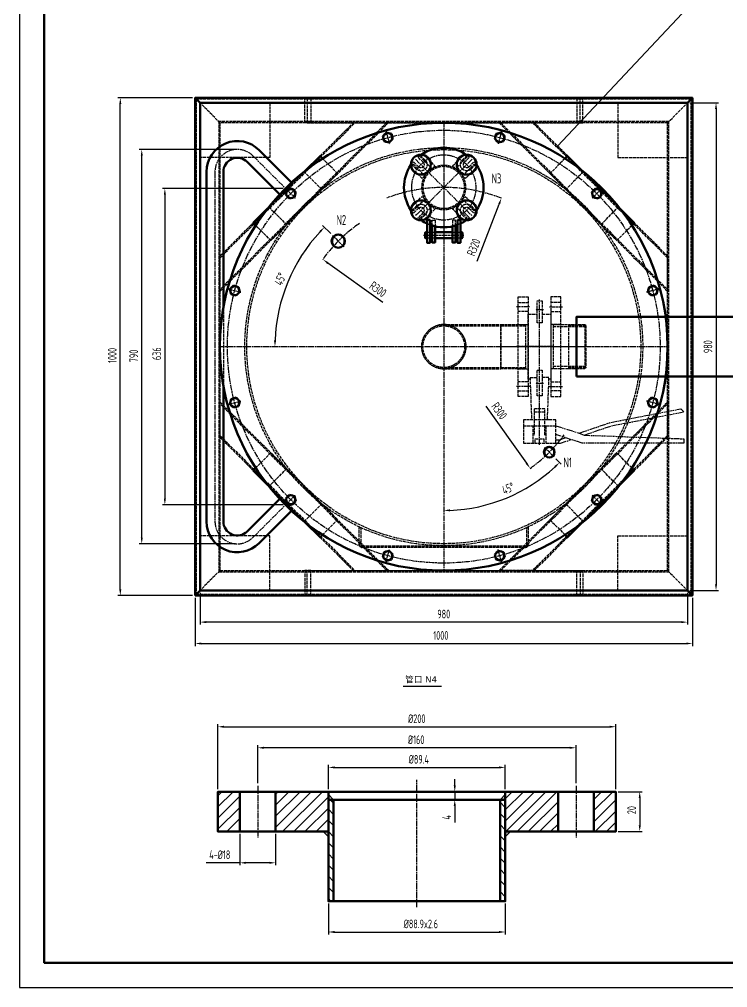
# Model space of a CAD drawing. Header units: millimetres. Extents: x -8455 to -5485, y -2391 to 1814.
# Drawn here: x -8455 to -7031, y -2391 to -445 of the extents above; entities that cross this region are included whole.
import ezdxf
from ezdxf.enums import TextEntityAlignment as Align

# ---------------------------------------------------------------- set-up
doc = ezdxf.new("R2010")
doc.units = ezdxf.units.MM
for name, pattern in [('AM_ISO02W050', [7.5, 6, -1.5]), ('AM_ISO08W050', [18, 12, -1.5, 3, -1.5]), ('AM_ISO08W050x2', [9, 6, -0.75, 1.5, -0.75]), ('AM_ISO09W050', [22.5, 12, -1.5, 3, -1.5, 3, -1.5])]:
    doc.linetypes.add(name, pattern=pattern)
doc.layers.add('4', color=3, linetype='Continuous')
for name, color, linetype, lineweight in [('AM_0', 7, 'Continuous', 50), ('AM_0N', 7, 'Continuous', 50), ('AM_11', 3, 'AM_ISO09W050', 25), ('AM_3', 6, 'AM_ISO02W050', 25), ('AM_4', 3, 'Continuous', 25), ('AM_5', 3, 'Continuous', 25), ('AM_7', 4, 'AM_ISO08W050', 25), ('AM_7N', 4, 'AM_ISO08W050', 25)]:
    doc.layers.add(name, color=color, linetype=linetype, lineweight=lineweight)
doc.styles.add('CT', font='verdana.ttf')
doc.styles.get("Standard").update_dxf_attribs({"font": 'isocp.shx', "width": 0.7})
doc.dimstyles.new('AM_ISO', dxfattribs={"dimtxt": 3.5, "dimasz": 2.5, "dimexe": 1, "dimexo": 1, "dimgap": 1.5, "dimtad": 1, "dimdsep": 46, "dimtxsty": 'Standard', "dimcen": 0, "dimclrd": 256, "dimclre": 256, "dimclrt": 2, "dimadec": 0, "dimazin": 2, "dimtp": 0.1, "dimtm": 0.1, "dimtfac": 0.71, "dimtdec": 3, "dimtmove": 0, "dimatfit": 3, "dimfxl": 0, "dimlwd": -1, "dimlwe": -1, "dimarcsym": 0})
doc.dimstyles.new('AM_ISO$4', dxfattribs={"dimtxt": 3.5, "dimasz": 2.5, "dimexe": 1, "dimexo": 1, "dimgap": 1.5, "dimtad": 1, "dimtoh": 1, "dimdsep": 46, "dimtxsty": 'Standard', "dimcen": 0, "dimclrd": 256, "dimclre": 256, "dimclrt": 2, "dimadec": 0, "dimazin": 2, "dimtp": 0.1, "dimtm": 0.1, "dimtfac": 0.71, "dimtofl": 0, "dimtmove": 0, "dimatfit": 3, "dimfxl": 0, "dimlwd": -1, "dimlwe": -1, "dimarcsym": 0})

# ---------------------------------------------------------------- blocks, each defined once
blk = doc.blocks.new('biancaunten_ansGZ14062')
at = {"layer": 'AM_11'}
for p, q in [((9.5, 194), (19.5, 194)), ((62.9, 194), (9.5, 176.5)), ((9.5, 187.4), (17.2, 187.4)), ((17.2, 187.4), (29.7, 183.1)), ((19.5, 194), (40.8, 186.7)), ((56.6, 173.9), (66.5, 177.9)), ((267, 194), (62.9, 194)), ((66.5, 177.9), (267, 185.2)), ((66.5, 177.9), (122, 159)), ((267, 185.2), (267, 194)), ((9.5, 159), (56.6, 173.9)), ((56.6, 173.9), (119.7, 152.4)), ((122, 159), (267, 131)), ((120.7, 152.1), (261, 125)), ((267, 131), (261, 125))]:
    blk.add_line(p, q, dxfattribs=at)
at = {"layer": 'AM_3'}
for p, q in [((-55.5, 194), (9.5, 194)), ((-55.5, 159), (-55.5, 194)), ((-35.5, 194), (-35.5, 159)), ((-34, 125), (-34, 177.9)), ((-32, 194), (-32, 185.2)), ((-32, 185.2), (-14, 185.2)), ((-14, 185.2), (-14, 194)), ((-12, 177.9), (-12, 125)), ((-10.5, 159), (-10.5, 194)), ((9.5, 194), (9.5, 159)), ((-55.5, 159), (9.5, 159)), ((-55.5, 147), (-55.5, 159)), ((-35.5, 159), (-34, 159)), ((-12, 159), (-10.5, 159)), ((9.5, 159), (9.5, 147)), ((9.5, 147), (-55.5, 147)), ((-42, 62.2), (-39.1, 144.4)), ((-6.9, 144.4), (-4, 62.2)), ((-34, 131), (-12, 131)), ((-12, 125), (-34, 125)), ((-42, 62.2), (-28, 62.2)), ((-4, 62.2), (-18, 62.2))]:
    blk.add_line(p, q, dxfattribs=at)
blk.add_lwpolyline([(-28, 47.5), (-18, 47.5), (-18, 98.6), (-28, 98.6)], close=True, dxfattribs=at)
for points in [[(-41.9, 65), (-46, 65), (-46, -60.5)], [(0, -60.5), (0, 65), (-4.1, 65)], [(-18, -60.5), (-18, -47.6), (-28, -47.6), (-28, -60.5)], [(-46, -60.5), (-46, -65), (-28, -65)], [(-28, -60.5), (-28, -92)], [(-28, -92), (-18, -92), (-18, -60.5)], [(-18, -65), (0, -65), (0, -60.5)]]:
    blk.add_lwpolyline(points, dxfattribs=at)
for centre, start, end in [((-41.6, 144.5), 357.9748, 90), ((-4.4, 144.5), 90, 182.0252)]:
    blk.add_arc(centre, 2.5, start, end, dxfattribs=at)
at = {"layer": 'AM_7'}
for p, q in [((-23, 197), (-23, -95)), ((3, 0), (-49, 0))]:
    blk.add_line(p, q, dxfattribs=at)
at = {"layer": 'AM_7', "linetype": 'AM_ISO08W050x2'}
for p, q in [((-15, 73.9), (-31, 73.9)), ((-15, -73.9), (-31, -73.9))]:
    blk.add_line(p, q, dxfattribs=at)
blk = doc.blocks.new('fuss_gruWZ14062')
at = {"layer": 'AM_0'}
for points in [[(72.9, 2.2), (102.5, 31.8), (97.6, 36.8)], [(-36.8, -97.6), (-31.8, -102.5), (-2.2, -72.9)]]:
    blk.add_lwpolyline(points, dxfattribs=at)
at = {"layer": 'AM_3'}
for points in [[(97.6, 36.8), (67.2, 67.2), (35.4, 35.4)], [(70.7, 0), (72.9, 2.2)], [(-35.4, -35.4), (-67.2, -67.2), (-36.8, -97.6)], [(-2.2, -72.9), (0, -70.7)]]:
    blk.add_lwpolyline(points, dxfattribs=at)
blk.add_lwpolyline([(-35.4, -35.4), (0, -70.7), (70.7, 0), (35.4, 35.4)], close=True, dxfattribs=at)
blk = doc.blocks.new('boden_gru')
at = {"layer": 'AM_0'}
for p, q in [((-490, 490), (-500, 500)), ((490, 490), (500, 500)), ((-490, -490), (-500, -500)), ((490, -490), (500, -500))]:
    blk.add_line(p, q, dxfattribs=at)
for points in [[(-500, -500), (500, -500), (500, 500), (-500, 500)], [(490, -490), (-490, -490), (-490, 490), (490, 490)]]:
    blk.add_lwpolyline(points, close=True, dxfattribs=at)
at = {"layer": 'AM_3'}
for p, q in [((-450, 450), (-490, 490)), ((450, 450), (490, 490)), ((-114.8, 450), (-450, 114.8)), ((-450, 178.5), (-178.5, 450)), ((114.8, 450), (450, 114.8)), ((450, 178.5), (178.5, 450)), ((-114.8, -450), (-450, -114.8)), ((114.8, -450), (450, -114.8)), ((-450, -178.5), (-178.5, -450)), ((450, -178.5), (178.5, -450)), ((-450, -450), (-490, -490)), ((450, -450), (490, -490))]:
    blk.add_line(p, q, dxfattribs=at)
for points in [[(-497.5, -497.5), (497.5, -497.5), (497.5, 497.5), (-497.5, 497.5)], [(-452.5, -452.5), (452.5, -452.5), (452.5, 452.5), (-452.5, 452.5)], [(-450, -450), (450, -450), (450, 450), (-450, 450)], [(-182, 450), (-111.3, 450), (-450, 111.3), (-450, 182)], [(182, 450), (111.3, 450), (450, 111.3), (450, 182)], [(-182, -450), (-111.3, -450), (-450, -111.3), (-450, -182)], [(182, -450), (111.3, -450), (450, -111.3), (450, -182)]]:
    blk.add_lwpolyline(points, close=True, dxfattribs=at)
for points in [[(-350, 490), (-350, 380), (-490, 380)], [(350, 490), (350, 380), (490, 380)], [(-350, -490), (-350, -380), (-490, -380)], [(350, -490), (350, -380), (490, -380)]]:
    blk.add_lwpolyline(points, dxfattribs=at)
at = {"layer": 'AM_7'}
for p, q in [((0, 453), (0, -453)), ((-453, 0), (453, 0))]:
    blk.add_line(p, q, dxfattribs=at)
blk = doc.blocks.new('tafel_gru')
at = {"layer": 'AM_3'}
blk.add_lwpolyline([(331, -40), (3, -40, -0.414214), (-3, -34), (-3, 0), (0, 0), (0, -34, 0.414214), (3, -37), (331, -37, 0.414214), (334, -34), (334, 0), (337, 0), (337, -34, -0.414214)], format="xyb", close=True, dxfattribs=at)
blk = doc.blocks.new('einlass_gru')
at = {"layer": 'AM_0'}
for p, q in [((183.9, 163.8), (175.5, 172.3)), ((176.4, 172.9), (175.6, 172.1)), ((176.2, 173), (184.7, 164.6)), ((177.4, 174.2), (185.9, 165.7)), ((184.5, 164.7), (183.8, 164)), ((127, 123.8), (135.4, 115.3)), ((127.1, 123.6), (127.9, 124.4)), ((136.2, 116.1), (127.7, 124.5)), ((135.3, 115.5), (136, 116.2))]:
    blk.add_line(p, q, dxfattribs=at)
for points in [[(153.4, 185.5), (185.9, 153), (190.1, 157.2), (157.6, 189.8)], [(164.5, 169.8), (181.5, 152.8), (183.2, 154.6), (166.3, 171.6)], [(114.5, 146.6), (147, 114.1), (142.8, 109.9), (110.2, 142.4)], [(130.2, 135.5), (147.2, 118.5), (145.4, 116.8), (128.4, 133.7)]]:
    blk.add_lwpolyline(points, close=True, dxfattribs=at)
for points in [[(164, 160.8), (139.2, 136)], [(155.4, 169.3), (178.4, 146.3), (182.7, 150.6), (158.6, 174.7)], [(168.7, 165.6), (168.2, 165)], [(171, 167.8), (170.5, 167.3)], [(175.5, 172.3), (175.3, 172.1)], [(184.7, 164.6), (185.9, 165.7), (185.9, 167.1), (178.8, 174.2), (177.4, 174.2), (176.2, 173)], [(176.7, 156.5), (177.2, 157.1)], [(179, 158.8), (179.5, 159.4)], [(183.8, 163.6), (183.9, 163.8)], [(130.7, 144.6), (153.7, 121.6), (149.4, 117.3), (125.3, 141.4)], [(147.7, 127.5), (172.5, 152.3)], [(127, 123.8), (125.8, 122.6), (125.8, 121.2), (132.9, 114.1), (134.3, 114.1), (135.4, 115.3)], [(127.9, 124.7), (127.7, 124.5)], [(132.7, 129.5), (132.2, 129)], [(135, 131.8), (134.4, 131.3)], [(140.6, 120.5), (141.2, 121)], [(142.9, 122.8), (143.5, 123.3)], [(136.2, 116.1), (136.4, 116.2)]]:
    blk.add_lwpolyline(points, dxfattribs=at)
for centre in [(87.9, 277.1), (22.9, 212.1), (152.9, 212.1), (87.9, 147.1)]:
    blk.add_circle(centre, 20, dxfattribs=at)
for start, end in [(100.5257, 169.4743), (10.5257, 79.4743), (190.5257, 259.4743), (339.7557, 349.4743), (294.8945, 335.1055), (280.5257, 290.2443)]:
    blk.add_arc((87.9, 212.1), 80, start, end, dxfattribs=at)
at = {"layer": 'AM_3'}
for p, q in [((75.4, 277.1), (75.4, 291.1)), ((81.4, 277.1), (81.4, 291.9)), ((94.4, 277.1), (94.4, 291.9)), ((100.4, 277.1), (100.4, 291.1)), ((22.9, 218.6), (8.1, 218.6)), ((22.9, 224.6), (8.9, 224.6)), ((152.9, 224.6), (166.9, 224.6)), ((152.9, 218.6), (167.6, 218.6)), ((22.9, 205.6), (8.1, 205.6)), ((22.9, 199.6), (8.9, 199.6)), ((152.9, 205.6), (167.6, 205.6)), ((152.9, 199.6), (166.9, 199.6)), ((75.4, 147.1), (75.4, 133.1)), ((81.4, 147.1), (81.4, 132.4)), ((94.4, 147.1), (94.4, 132.4)), ((100.4, 147.1), (100.4, 133.1))]:
    blk.add_line(p, q, dxfattribs=at)
for points in [[(69.9, 288.4), (69.9, 255.4), (77.9, 255.4), (77.9, 288.4)], [(97.9, 288.4), (97.9, 255.4), (105.9, 255.4), (105.9, 288.4)], [(11.6, 222.1), (44.6, 222.1), (44.6, 230.1), (11.6, 230.1)], [(164.2, 230.1), (131.2, 230.1), (131.2, 222.1), (164.2, 222.1)], [(11.6, 194.1), (44.6, 194.1), (44.6, 202.1), (11.6, 202.1)], [(164.2, 202.1), (131.2, 202.1), (131.2, 194.1), (164.2, 194.1)], [(77.9, 135.8), (77.9, 168.8), (69.9, 168.8), (69.9, 135.8)], [(105.9, 135.8), (105.9, 168.8), (97.9, 168.8), (97.9, 135.8)]]:
    blk.add_lwpolyline(points, close=True, dxfattribs=at)
for points in [[(158.6, 174.7), (150.8, 182.4), (146.6, 178.1)], [(146.6, 178.1), (155.4, 169.3)], [(168.2, 165), (164, 160.8)], [(170.5, 167.3), (168.7, 165.6)], [(175.3, 172.1), (171, 167.8)], [(172.5, 152.3), (176.7, 156.5)], [(177.2, 157.1), (179, 158.8)], [(179.5, 159.4), (183.8, 163.6)], [(125.3, 141.4), (117.6, 149.2), (121.9, 153.4)], [(121.9, 153.4), (130.7, 144.6)], [(132.2, 129), (127.9, 124.7)], [(134.4, 131.3), (132.7, 129.5)], [(139.2, 136), (135, 131.8)], [(136.4, 116.2), (140.6, 120.5)], [(141.2, 121), (142.9, 122.8)], [(143.5, 123.3), (147.7, 127.5)]]:
    blk.add_lwpolyline(points, dxfattribs=at)
for radius in [44.5, 41.9]:
    blk.add_circle((87.9, 212.1), radius, dxfattribs=at)
for centre, radius, start, end in [((87.9, 212.1), 80, 94.6604, 100.5257), ((87.9, 277.1), 12.5, 180, 0), ((87.9, 277.1), 6.5, 180, 0), ((87.9, 212.1), 80, 79.4743, 85.3396), ((87.9, 212.1), 80, 169.4743, 175.3396), ((22.9, 212.1), 12.5, 270, 90), ((22.9, 212.1), 6.5, 270, 90), ((152.9, 212.1), 12.5, 90, 270), ((152.9, 212.1), 6.5, 90, 270), ((87.9, 212.1), 80, 4.6604, 10.5257), ((87.9, 212.1), 80, 184.6604, 190.5257), ((87.9, 212.1), 80, 349.4743, 355.3396), ((87.9, 212.1), 80, 335.1055, 339.7557), ((87.9, 147.1), 12.5, 0, 180), ((87.9, 147.1), 6.5, 0, 180), ((87.9, 212.1), 80, 290.2443, 294.8945), ((87.9, 212.1), 80, 259.4743, 265.3396), ((87.9, 212.1), 80, 274.6604, 280.5257)]:
    blk.add_arc(centre, radius, start, end, dxfattribs=at)
at = {"layer": 'AM_7'}
for p, q in [((87.9, 292.6), (87.9, 131.6)), ((29.2, 270.8), (146.6, 153.4)), ((7.4, 212.1), (168.4, 212.1)), ((184.5, 172.8), (127.2, 115.5))]:
    blk.add_line(p, q, dxfattribs=at)
blk.add_circle((87.9, 212.1), 65, dxfattribs=at)
blk = doc.blocks.new('deckel_gru')
at = {"layer": 'AM_0'}
for centre, radius in [((0, 0), 450), ((-212.1, 212.1), 13.4), ((-212.1, 212.1), 13.2), ((212.1, -212.1), 10.7), ((212.1, -212.1), 10.5)]:
    blk.add_circle(centre, radius, dxfattribs=at)
at = {"layer": 'AM_0N'}
for p, q in [((-115.3, 430.2), (-122.6, 422.9)), ((-105.2, 427.5), (-115.3, 430.2)), ((115.3, 430.2), (105.2, 427.5)), ((122.6, 422.9), (115.3, 430.2)), ((-122.6, 422.9), (-119.9, 412.8)), ((-119.9, 412.8), (-109.9, 410.1)), ((-109.9, 410.1), (-102.5, 417.5)), ((-102.5, 417.5), (-105.2, 427.5)), ((105.2, 427.5), (102.5, 417.5)), ((102.5, 417.5), (109.9, 410.1)), ((109.9, 410.1), (119.9, 412.8)), ((119.9, 412.8), (122.6, 422.9)), ((-314.9, 314.9), (-317.6, 304.9)), ((-304.9, 317.6), (-314.9, 314.9)), ((-297.6, 310.3), (-304.9, 317.6)), ((304.9, 317.6), (297.6, 310.3)), ((314.9, 314.9), (304.9, 317.6)), ((317.6, 304.9), (314.9, 314.9)), ((-317.6, 304.9), (-310.3, 297.6)), ((-310.3, 297.6), (-300.2, 300.2)), ((-300.2, 300.2), (-297.6, 310.3)), ((297.6, 310.3), (300.2, 300.2)), ((300.2, 300.2), (310.3, 297.6)), ((310.3, 297.6), (317.6, 304.9)), ((-422.9, 122.6), (-430.2, 115.3)), ((-412.8, 119.9), (-422.9, 122.6)), ((-410.1, 109.9), (-412.8, 119.9)), ((412.8, 119.9), (410.1, 109.9)), ((422.9, 122.6), (412.8, 119.9)), ((430.2, 115.3), (422.9, 122.6)), ((-430.2, 115.3), (-427.5, 105.2)), ((-427.5, 105.2), (-417.5, 102.5)), ((-417.5, 102.5), (-410.1, 109.9)), ((410.1, 109.9), (417.5, 102.5)), ((417.5, 102.5), (427.5, 105.2)), ((427.5, 105.2), (430.2, 115.3)), ((-427.5, -105.2), (-430.2, -115.3)), ((-430.2, -115.3), (-422.9, -122.6)), ((-417.5, -102.5), (-427.5, -105.2)), ((-410.1, -109.9), (-417.5, -102.5)), ((-412.8, -119.9), (-410.1, -109.9)), ((417.5, -102.5), (410.1, -109.9)), ((410.1, -109.9), (412.8, -119.9)), ((427.5, -105.2), (417.5, -102.5)), ((422.9, -122.6), (430.2, -115.3)), ((430.2, -115.3), (427.5, -105.2)), ((-422.9, -122.6), (-412.8, -119.9)), ((412.8, -119.9), (422.9, -122.6)), ((-310.3, -297.6), (-317.6, -304.9)), ((-317.6, -304.9), (-314.9, -314.9)), ((-300.2, -300.2), (-310.3, -297.6)), ((-304.9, -317.6), (-297.6, -310.3)), ((-297.6, -310.3), (-300.2, -300.2)), ((300.2, -300.2), (297.6, -310.3)), ((297.6, -310.3), (304.9, -317.6)), ((310.3, -297.6), (300.2, -300.2)), ((317.6, -304.9), (310.3, -297.6)), ((314.9, -314.9), (317.6, -304.9)), ((-314.9, -314.9), (-304.9, -317.6)), ((304.9, -317.6), (314.9, -314.9)), ((-119.9, -412.8), (-122.6, -422.9)), ((-122.6, -422.9), (-115.3, -430.2)), ((-109.9, -410.1), (-119.9, -412.8)), ((-115.3, -430.2), (-105.2, -427.5)), ((-102.5, -417.5), (-109.9, -410.1)), ((-105.2, -427.5), (-102.5, -417.5)), ((109.9, -410.1), (102.5, -417.5)), ((102.5, -417.5), (105.2, -427.5)), ((105.2, -427.5), (115.3, -430.2)), ((119.9, -412.8), (109.9, -410.1)), ((115.3, -430.2), (122.6, -422.9)), ((122.6, -422.9), (119.9, -412.8))]:
    blk.add_line(p, q, dxfattribs=at)
for centre in [(-112.6, 420.2), (112.6, 420.2), (-307.6, 307.6), (307.6, 307.6), (-420.2, 112.6), (420.2, 112.6), (-420.2, -112.6), (420.2, -112.6), (-307.6, -307.6), (307.6, -307.6), (-112.6, -420.2), (112.6, -420.2)]:
    blk.add_circle(centre, 9, dxfattribs=at)
at = {"layer": 'AM_4'}
for centre, radius in [((-212.1, 212.1), 12.1), ((212.1, -212.1), 9.32)]:
    blk.add_arc(centre, radius, 305, 215, dxfattribs=at)
at = {"layer": 'AM_7'}
for p, q in [((0, 453), (0, -453)), ((-453, 0), (453, 0))]:
    blk.add_line(p, q, dxfattribs=at)
at = {"layer": 'AM_7', "linetype": 'AM_ISO08W050x2'}
for p, q in [((-223.6, 223.6), (-200.7, 200.7)), ((202.6, -202.6), (221.7, -221.7))]:
    blk.add_line(p, q, dxfattribs=at)
at = {"layer": 'AM_7'}
blk.add_circle((0, 0), 435, dxfattribs=at)
for radius, start, end in [(320, 68.774, 110.9553), (300, 124.3822, 144.2058), (300, 305.3726, 323.7406)]:
    blk.add_arc((0, 0), radius, start, end, dxfattribs=at)
at = {"layer": 'AM_7N', "linetype": 'AM_ISO08W050x2'}
for p, q in [((-116.1, 433.1), (-109.1, 407.2)), ((116.1, 433.1), (109.1, 407.2)), ((-317.1, 317.1), (-298.1, 298.1)), ((317.1, 317.1), (298.1, 298.1)), ((-433.1, 116.1), (-407.2, 109.1)), ((433.1, 116.1), (407.2, 109.1)), ((-433.1, -116.1), (-407.2, -109.1)), ((433.1, -116.1), (407.2, -109.1)), ((-317.1, -317.1), (-298.1, -298.1)), ((317.1, -317.1), (298.1, -298.1)), ((-116.1, -433.1), (-109.1, -407.2)), ((116.1, -433.1), (109.1, -407.2))]:
    blk.add_line(p, q, dxfattribs=at)
at = {"layer": 'AM_0', "xscale": -0.9999999999999999, "rotation": 44.99999999999537}
blk.add_blockref('einlass_gru', (212.1, 232.1), dxfattribs=at)
blk = doc.blocks.new('fuss_gru8024062')
at = {"layer": 'AM_0'}
for points in [[(72.9, 2.2), (102.5, 31.8), (97.6, 36.8)], [(-36.8, -97.6), (-31.8, -102.5), (-2.2, -72.9)]]:
    blk.add_lwpolyline(points, dxfattribs=at)
at = {"layer": 'AM_3'}
for points in [[(97.6, 36.8), (67.2, 67.2), (35.4, 35.4)], [(70.7, 0), (72.9, 2.2)], [(-35.4, -35.4), (-67.2, -67.2), (-36.8, -97.6)], [(-2.2, -72.9), (0, -70.7)]]:
    blk.add_lwpolyline(points, dxfattribs=at)
blk.add_lwpolyline([(-35.4, -35.4), (0, -70.7), (70.7, 0), (35.4, 35.4)], close=True, dxfattribs=at)
blk = doc.blocks.new('fuss_gru2024062')
at = {"layer": 'AM_0'}
for points in [[(72.9, 2.2), (102.5, 31.8), (97.6, 36.8)], [(-36.8, -97.6), (-31.8, -102.5), (-2.2, -72.9)]]:
    blk.add_lwpolyline(points, dxfattribs=at)
at = {"layer": 'AM_3'}
for points in [[(97.6, 36.8), (67.2, 67.2), (35.4, 35.4)], [(70.7, 0), (72.9, 2.2)], [(-35.4, -35.4), (-67.2, -67.2), (-36.8, -97.6)], [(-2.2, -72.9), (0, -70.7)]]:
    blk.add_lwpolyline(points, dxfattribs=at)
blk.add_lwpolyline([(-35.4, -35.4), (0, -70.7), (70.7, 0), (35.4, 35.4)], close=True, dxfattribs=at)
blk = doc.blocks.new('fuss_gruPZ14062')
at = {"layer": 'AM_0'}
for points in [[(72.9, 2.2), (102.5, 31.8), (97.6, 36.8)], [(-36.8, -97.6), (-31.8, -102.5), (-2.2, -72.9)]]:
    blk.add_lwpolyline(points, dxfattribs=at)
at = {"layer": 'AM_3'}
for points in [[(97.6, 36.8), (67.2, 67.2), (35.4, 35.4)], [(70.7, 0), (72.9, 2.2)], [(-35.4, -35.4), (-67.2, -67.2), (-36.8, -97.6)], [(-2.2, -72.9), (0, -70.7)]]:
    blk.add_lwpolyline(points, dxfattribs=at)
blk.add_lwpolyline([(-35.4, -35.4), (0, -70.7), (70.7, 0), (35.4, 35.4)], close=True, dxfattribs=at)
blk = doc.blocks.new('f黨rung_gru')
at = {"layer": 'AM_3'}
for points in [[(-279.5, 0), (-267.5, 0), (-267.5, -50), (-279.5, -50)], [(-274.5, -50), (274.5, -50), (274.5, 0), (-274.5, 0)], [(267.5, -50), (279.5, -50), (279.5, 0), (267.5, 0)]]:
    blk.add_lwpolyline(points, close=True, dxfattribs=at)
blk = doc.blocks.new('*D51')
at = {"layer": 'AM_5'}
for p, q in [((-8102.2, -1608.3), (-8102.2, -1704.9)), ((-7102.2, -1608.3), (-7102.2, -1704.9)), ((-8089.7, -1699.9), (-7114.7, -1699.9))]:
    blk.add_line(p, q, dxfattribs=at)
for points in [[(-8089.7, -1697.8), (-8089.7, -1701.9), (-8102.2, -1699.9)], [(-7114.7, -1697.8), (-7114.7, -1701.9), (-7102.2, -1699.9)]]:
    blk.add_solid(points, dxfattribs=at)
at = {"layer": 'Defpoints', "color": 0}
for p in [(-8102.2, -1603.3), (-7102.2, -1603.3), (-7102.2, -1699.9)]:
    blk.add_point(p, dxfattribs=at)
at = {"layer": 'AM_5', "color": 2, "insert": (-7608.1, -1683.6), "char_height": 17.5, "attachment_point": 5}
blk.add_mtext('1000', dxfattribs=at)
blk = doc.blocks.new('*D52')
at = {"layer": 'AM_5'}
for p, q in [((-8107.2, -603.3), (-8257.5, -603.3)), ((-8252.5, -1590.8), (-8252.5, -615.8)), ((-8107.2, -1603.3), (-8257.5, -1603.3))]:
    blk.add_line(p, q, dxfattribs=at)
for points in [[(-8254.6, -615.8), (-8250.4, -615.8), (-8252.5, -603.3)], [(-8254.6, -1590.8), (-8250.4, -1590.8), (-8252.5, -1603.3)]]:
    blk.add_solid(points, dxfattribs=at)
at = {"layer": 'Defpoints', "color": 0}
for p in [(-8252.5, -603.3), (-8102.2, -603.3), (-8102.2, -1603.3)]:
    blk.add_point(p, dxfattribs=at)
at = {"layer": 'AM_5', "color": 2, "insert": (-8268.7, -1120.9), "char_height": 17.5, "attachment_point": 5, "rotation": 90}
blk.add_mtext('1000', dxfattribs=at)
blk = doc.blocks.new('*D63')
at = {"layer": 'AM_5'}
blk.add_line((-7724.9, -1014.7), (-7835.4, -935.1), dxfattribs=at)
blk.add_solid([(-7834.1, -933.4), (-7836.6, -936.8), (-7845.5, -927.8)], dxfattribs=at)
at = {"layer": 'Defpoints', "color": 0}
for p in [(-7845.5, -927.8), (-7602.2, -1103.3)]:
    blk.add_point(p, dxfattribs=at)
at = {"layer": 'AM_5', "color": 2, "insert": (-7734.4, -987.9), "char_height": 17.5, "attachment_point": 5, "rotation": 324.2058}
blk.add_mtext('R300', dxfattribs=at)
blk = doc.blocks.new('*D64')
at = {"layer": 'AM_5'}
blk.add_line((-7535.3, -931.1), (-7490.8, -816.6), dxfattribs=at)
blk.add_solid([(-7492.8, -815.9), (-7488.9, -817.4), (-7486.3, -805)], dxfattribs=at)
at = {"layer": 'Defpoints', "color": 0}
for p in [(-7486.3, -805), (-7602.2, -1103.3)]:
    blk.add_point(p, dxfattribs=at)
at = {"layer": 'AM_5', "color": 2, "insert": (-7542, -903.4), "char_height": 17.5, "attachment_point": 5, "rotation": 68.774}
blk.add_mtext('R320', dxfattribs=at)
blk = doc.blocks.new('*D76')
at = {"layer": 'AM_5'}
for p, q in [((-8022.3, -706.9), (-8214.4, -706.9)), ((-8209.4, -1487.1), (-8209.4, -719.4)), ((-8021.1, -1499.6), (-8214.4, -1499.6))]:
    blk.add_line(p, q, dxfattribs=at)
for points in [[(-8211.4, -719.4), (-8207.3, -719.4), (-8209.4, -706.9)], [(-8211.4, -1487.1), (-8207.3, -1487.1), (-8209.4, -1499.6)]]:
    blk.add_solid(points, dxfattribs=at)
at = {"layer": 'Defpoints', "color": 0}
for p in [(-8209.4, -706.9), (-8017.3, -706.9), (-8016.1, -1499.6)]:
    blk.add_point(p, dxfattribs=at)
at = {"layer": 'AM_5', "color": 2, "insert": (-8225.6, -1121.9), "char_height": 17.5, "attachment_point": 5, "rotation": 90}
blk.add_mtext('790', dxfattribs=at)
blk = doc.blocks.new('*D78')
at = {"layer": 'AM_5'}
for p, q in [((-7925.4, -785.1), (-8167.9, -785.1)), ((-8162.9, -797.6), (-8162.9, -1408.9)), ((-7925.4, -1421.4), (-8167.9, -1421.4))]:
    blk.add_line(p, q, dxfattribs=at)
for points in [[(-8165, -797.6), (-8160.9, -797.6), (-8162.9, -785.1)], [(-8165, -1408.9), (-8160.9, -1408.9), (-8162.9, -1421.4)]]:
    blk.add_solid(points, dxfattribs=at)
at = {"layer": 'Defpoints', "color": 0}
for p in [(-7920.4, -785.1), (-8162.9, -1421.4), (-7920.4, -1421.4)]:
    blk.add_point(p, dxfattribs=at)
at = {"layer": 'AM_5', "color": 2, "insert": (-8179.2, -1117.4), "char_height": 17.5, "attachment_point": 5, "rotation": 90}
blk.add_mtext('636', dxfattribs=at)
blk = doc.blocks.new('*D120')
at = {"layer": 'AM_5'}
blk.add_line((-7517.4, -1222.6), (-7435.7, -1337.7), dxfattribs=at)
blk.add_solid([(-7434, -1336.5), (-7437.4, -1338.9), (-7428.5, -1347.9)], dxfattribs=at)
at = {"layer": 'Defpoints', "color": 0}
for p in [(-7602.2, -1103.3), (-7428.5, -1347.9)]:
    blk.add_point(p, dxfattribs=at)
at = {"layer": 'AM_5', "color": 2, "insert": (-7490.6, -1232.3), "char_height": 17.5, "attachment_point": 5, "rotation": 305.3726}
blk.add_mtext('R300', dxfattribs=at)
blk = doc.blocks.new('*D121')
at = {"layer": 'AM_5'}
blk.add_line((-7829.3, -876.1), (-7845.7, -859.7), dxfattribs=at)
blk.add_arc((-7602.2, -1103.3), 339.4, 137.11, 177.89, dxfattribs=at)
for points in [[(-7852.4, -870.8), (-7849.4, -873.7), (-7842.2, -863.2)], [(-7939.3, -1090.8), (-7943.5, -1090.7), (-7941.6, -1103.3)]]:
    blk.add_solid(points, dxfattribs=at)
at = {"layer": 'Defpoints', "color": 0}
for p in [(-7825.8, -879.7), (-7802.8, -902.6), (-7896.1, -933.5), (-8055.2, -1103.3), (-7149.2, -1103.3)]:
    blk.add_point(p, dxfattribs=at)
at = {"layer": 'AM_5', "color": 2, "insert": (-7930.8, -967.1), "char_height": 17.5, "attachment_point": 5, "rotation": 67.5}
blk.add_mtext('45°', dxfattribs=at)
blk = doc.blocks.new('*D122')
at = {"layer": 'AM_5'}
blk.add_line((-7377, -1328.5), (-7365.8, -1339.6), dxfattribs=at)
blk.add_arc((-7602.2, -1103.3), 329.2, 272.1756, 312.8244, dxfattribs=at)
for points in [[(-7379.8, -1343.2), (-7376.9, -1346.2), (-7369.4, -1336)], [(-7589.6, -1434.3), (-7589.7, -1430.1), (-7602.2, -1432.5)]]:
    blk.add_solid(points, dxfattribs=at)
at = {"layer": 'Defpoints', "color": 0}
for p in [(-7602.2, -650.3), (-7399.6, -1305.9), (-7380.5, -1324.9), (-7517, -1421.2), (-7602.2, -1556.3)]:
    blk.add_point(p, dxfattribs=at)
at = {"layer": 'AM_5', "color": 2, "insert": (-7472.6, -1388.1), "char_height": 17.5, "attachment_point": 5, "rotation": 24.4555}
blk.add_mtext('45°', dxfattribs=at)
blk = doc.blocks.new('*D123')
at = {"layer": 'AM_5'}
for p, q in [((-7834.1, -2222.7), (-7834.1, -2284.7)), ((-7478.5, -2222.7), (-7478.5, -2284.7)), ((-7821.6, -2279.7), (-7491, -2279.7))]:
    blk.add_line(p, q, dxfattribs=at)
for points in [[(-7821.6, -2277.6), (-7821.6, -2281.8), (-7834.1, -2279.7)], [(-7491, -2277.6), (-7491, -2281.8), (-7478.5, -2279.7)]]:
    blk.add_solid(points, dxfattribs=at)
at = {"layer": 'Defpoints', "color": 0}
for p in [(-7834.1, -2217.7), (-7478.5, -2217.7), (-7478.5, -2279.7)]:
    blk.add_point(p, dxfattribs=at)
at = {"layer": 'AM_5', "color": 2, "insert": (-7648.2, -2263.4), "char_height": 17.5, "attachment_point": 5}
blk.add_mtext('%%c88.9x2.6', dxfattribs=at)
blk = doc.blocks.new('*D124')
at = {"layer": 'AM_5'}
for p, q in [((-7834.1, -1992.7), (-7834.1, -1943.9)), ((-7478.5, -1992.7), (-7478.5, -1943.9)), ((-7821.6, -1948.9), (-7491, -1948.9))]:
    blk.add_line(p, q, dxfattribs=at)
for points in [[(-7821.6, -1946.8), (-7821.6, -1951), (-7834.1, -1948.9)], [(-7491, -1946.8), (-7491, -1951), (-7478.5, -1948.9)]]:
    blk.add_solid(points, dxfattribs=at)
at = {"layer": 'Defpoints', "color": 0}
for p in [(-7478.5, -1948.9), (-7834.1, -1997.7), (-7478.5, -1997.7)]:
    blk.add_point(p, dxfattribs=at)
at = {"layer": 'AM_5', "color": 2, "insert": (-7652.3, -1932.6), "char_height": 17.5, "attachment_point": 5}
blk.add_mtext('%%c89.4', dxfattribs=at)
blk = doc.blocks.new('*D125')
at = {"layer": 'AM_5'}
for p, q in [((-7976.3, -1980.7), (-7976.3, -1904.4)), ((-7336.3, -1980.7), (-7336.3, -1904.4)), ((-7348.8, -1909.4), (-7963.8, -1909.4))]:
    blk.add_line(p, q, dxfattribs=at)
for points in [[(-7963.8, -1907.3), (-7963.8, -1911.5), (-7976.3, -1909.4)], [(-7348.8, -1907.3), (-7348.8, -1911.5), (-7336.3, -1909.4)]]:
    blk.add_solid(points, dxfattribs=at)
at = {"layer": 'Defpoints', "color": 0}
for p in [(-7976.3, -1909.4), (-7976.3, -1985.7), (-7336.3, -1985.7)]:
    blk.add_point(p, dxfattribs=at)
at = {"layer": 'AM_5', "color": 2, "insert": (-7657.7, -1893.2), "char_height": 17.5, "attachment_point": 5}
blk.add_mtext('%%c160', dxfattribs=at)
blk = doc.blocks.new('*D126')
at = {"layer": 'AM_5'}
for p, q in [((-8056.3, -1992.7), (-8056.3, -1862.2)), ((-8043.8, -1867.2), (-7268.8, -1867.2)), ((-7256.3, -1992.7), (-7256.3, -1862.2))]:
    blk.add_line(p, q, dxfattribs=at)
for points in [[(-8043.8, -1865.1), (-8043.8, -1869.3), (-8056.3, -1867.2)], [(-7268.8, -1865.1), (-7268.8, -1869.3), (-7256.3, -1867.2)]]:
    blk.add_solid(points, dxfattribs=at)
at = {"layer": 'Defpoints', "color": 0}
for p in [(-7256.3, -1867.2), (-8056.3, -1997.7), (-7256.3, -1997.7)]:
    blk.add_point(p, dxfattribs=at)
at = {"layer": 'AM_5', "color": 2, "insert": (-7656.4, -1851), "char_height": 17.5, "attachment_point": 5}
blk.add_mtext('%%c200', dxfattribs=at)
blk = doc.blocks.new('*D127')
at = {"layer": 'AM_5'}
for p, q in [((-7251.3, -1997.7), (-7203.2, -1997.7)), ((-7208.2, -2010.2), (-7208.2, -2065.2)), ((-7251.3, -2077.7), (-7203.2, -2077.7))]:
    blk.add_line(p, q, dxfattribs=at)
for points in [[(-7210.2, -2010.2), (-7206.1, -2010.2), (-7208.2, -1997.7)], [(-7210.2, -2065.2), (-7206.1, -2065.2), (-7208.2, -2077.7)]]:
    blk.add_solid(points, dxfattribs=at)
at = {"layer": 'Defpoints', "color": 0}
for p in [(-7256.3, -1997.7), (-7256.3, -2077.7), (-7208.2, -2077.7)]:
    blk.add_point(p, dxfattribs=at)
at = {"layer": 'AM_5', "color": 2, "insert": (-7224.4, -2034.7), "char_height": 17.5, "attachment_point": 5, "rotation": 90}
blk.add_mtext('20', dxfattribs=at)
blk = doc.blocks.new('*D128')
at = {"layer": 'AM_5'}
for p, q in [((-8012.3, -2082.7), (-8012.3, -2145.6)), ((-7940.3, -2082.7), (-7940.3, -2145.6)), ((-8012.3, -2140.6), (-8080.2, -2140.6)), ((-7952.8, -2140.6), (-7999.8, -2140.6))]:
    blk.add_line(p, q, dxfattribs=at)
for points in [[(-7999.8, -2138.6), (-7999.8, -2142.7), (-8012.3, -2140.6)], [(-7952.8, -2138.6), (-7952.8, -2142.7), (-7940.3, -2140.6)]]:
    blk.add_solid(points, dxfattribs=at)
at = {"layer": 'Defpoints', "color": 0}
for p in [(-8012.3, -2077.7), (-7940.3, -2077.7), (-7940.3, -2140.6)]:
    blk.add_point(p, dxfattribs=at)
at = {"layer": 'AM_5', "color": 2, "insert": (-8052.5, -2124.4), "char_height": 17.5, "attachment_point": 5}
blk.add_mtext('4-%%c18', dxfattribs=at)
blk = doc.blocks.new('*D129')
at = {"layer": 'AM_5'}
for p, q in [((-7580.1, -1985.2), (-7580.1, -1972.7)), ((-7580.1, -1997.7), (-7580.1, -2013.7)), ((-7580.1, -2026.2), (-7580.1, -2059.9))]:
    blk.add_line(p, q, dxfattribs=at)
for points in [[(-7582.1, -1985.2), (-7578, -1985.2), (-7580.1, -1997.7)], [(-7582.1, -2026.2), (-7578, -2026.2), (-7580.1, -2013.7)]]:
    blk.add_solid(points, dxfattribs=at)
at = {"layer": 'Defpoints', "color": 0}
for p in [(-7580.1, -1997.7), (-7580.1, -2013.7), (-7580.1, -2013.7)]:
    blk.add_point(p, dxfattribs=at)
at = {"layer": 'AM_5', "color": 2, "insert": (-7596.3, -2049.3), "char_height": 17.5, "attachment_point": 5, "rotation": 90}
blk.add_mtext('4', dxfattribs=at)
blk = doc.blocks.new('*D134')
at = {"layer": 'AM_5'}
for p, q in [((-8092.2, -1598.3), (-8092.2, -1661.9)), ((-7112.2, -1598.3), (-7112.2, -1661.9)), ((-7124.7, -1656.9), (-8079.7, -1656.9))]:
    blk.add_line(p, q, dxfattribs=at)
for points in [[(-8079.7, -1654.8), (-8079.7, -1659), (-8092.2, -1656.9)], [(-7124.7, -1654.8), (-7124.7, -1659), (-7112.2, -1656.9)]]:
    blk.add_solid(points, dxfattribs=at)
at = {"layer": 'Defpoints', "color": 0}
for p in [(-8092.2, -1593.3), (-7112.2, -1593.3), (-8092.2, -1656.9)]:
    blk.add_point(p, dxfattribs=at)
at = {"layer": 'AM_5', "color": 2, "insert": (-7602.2, -1640.7), "char_height": 17.5, "attachment_point": 5}
blk.add_mtext('980', dxfattribs=at)
blk = doc.blocks.new('*D135')
at = {"layer": 'AM_5'}
for p, q in [((-7107.2, -613.3), (-7049.8, -613.3)), ((-7054.8, -625.8), (-7054.8, -1580.8)), ((-7107.2, -1593.3), (-7049.8, -1593.3))]:
    blk.add_line(p, q, dxfattribs=at)
for points in [[(-7056.9, -625.8), (-7052.7, -625.8), (-7054.8, -613.3)], [(-7056.9, -1580.8), (-7052.7, -1580.8), (-7054.8, -1593.3)]]:
    blk.add_solid(points, dxfattribs=at)
at = {"layer": 'Defpoints', "color": 0}
for p in [(-7112.2, -613.3), (-7112.2, -1593.3), (-7054.8, -1593.3)]:
    blk.add_point(p, dxfattribs=at)
at = {"layer": 'AM_5', "color": 2, "insert": (-7071.1, -1103.3), "char_height": 17.5, "attachment_point": 5, "rotation": 90}
blk.add_mtext('980', dxfattribs=at)

msp = doc.modelspace()

# ---------------------------------------------------------------- hatches: boundary and pattern name
at = {"layer": '4'}
h = msp.add_hatch(dxfattribs=at)
h.set_pattern_fill('ANSI31', color=256, scale=5, style=0)
h.set_pattern_definition([(45, (0, -78.606), (-11.22532, 11.22532), [])])
h.paths.add_polyline_path([(-7834.074, -1997.745), (-7940.274, -1997.745), (-7940.274, -2077.745), (-7834.074, -2077.745)])
h.paths.add_polyline_path([(-8012.274, -1997.745), (-8056.274, -1997.745), (-8056.274, -2077.745), (-8012.274, -2077.745)])
h.paths.add_polyline_path([(-7478.474, -1997.745), (-7478.474, -2077.745), (-7372.274, -2077.745), (-7372.274, -1997.745)])
h.paths.add_polyline_path([(-7300.274, -2077.745), (-7256.274, -2077.745), (-7256.274, -1997.745), (-7300.274, -1997.745)])
h = msp.add_hatch(color=256, dxfattribs=at)
h.paths.add_polyline_path([(-7834.074, -2003.345), (-7834.074, -2013.745), (-7823.674, -2013.745)])
h.paths.add_polyline_path([(-7834.074, -2077.745), (-7844.474, -2077.745), (-7834.074, -2088.145)])
h = msp.add_hatch(color=256, dxfattribs=at)
h.paths.add_polyline_path([(-7478.474, -2003.345), (-7478.474, -2013.745), (-7488.874, -2013.745)])
h.paths.add_polyline_path([(-7478.474, -2077.745), (-7468.074, -2077.745), (-7478.474, -2088.145)])
h = msp.add_hatch(dxfattribs=at)
h.set_pattern_fill('ANSI31', color=256, scale=5, angle=90, style=0)
h.set_pattern_definition([(135, (0, -78.606), (-11.22532, -11.22532), [])])
h.paths.add_polyline_path([(-7823.674, -2013.745), (-7834.074, -2013.745), (-7834.074, -2217.745), (-7823.674, -2217.745)])
h.paths.add_polyline_path([(-7478.474, -2013.745), (-7488.874, -2013.745), (-7488.874, -2217.745), (-7478.474, -2217.745)])

# ---------------------------------------------------------------- linework, layer by layer
for p, q in [((-7373.298, -700.118), (-7123.137, -433.503)), ((-7683.743, -1785.665), (-7606.802, -1785.665)), ((-7834.074, -2013.745), (-7834.074, -2003.345)), ((-7834.074, -2003.345), (-7823.674, -2013.745)), ((-7478.474, -2003.345), (-7488.874, -2013.745)), ((-7478.474, -2013.745), (-7478.474, -2003.345)), ((-7844.474, -2077.745), (-7834.074, -2088.145)), ((-7468.074, -2077.745), (-7478.474, -2088.145))]:
    msp.add_line(p, q, dxfattribs=at)
at = {"layer": 'AM_0'}
for p, q in [((-7973.449, -708.137), (-7908.223, -773.363)), ((-7997.279, -731.967), (-7932.053, -797.192)), ((-8079.034, -751.872), (-8079.034, -1454.593)), ((-8045.334, -751.872), (-8045.334, -1025.15)), ((-8045.334, -1181.355), (-8045.334, -1454.593)), ((-7997.279, -1474.498), (-7932.073, -1409.292)), ((-7973.449, -1498.327), (-7908.245, -1433.123)), ((-8012.274, -2077.745), (-8012.274, -1997.745)), ((-7940.274, -1997.745), (-7940.274, -2077.745)), ((-7372.274, -1997.745), (-7372.274, -2077.745)), ((-7300.274, -2077.745), (-7300.274, -1997.745)), ((-7834.074, -2013.745), (-7478.474, -2013.745)), ((-7823.674, -2217.745), (-7823.674, -2013.745)), ((-7488.874, -2013.745), (-7488.874, -2217.745)), ((-7834.074, -2217.745), (-7478.474, -2217.745))]:
    msp.add_line(p, q, dxfattribs=at)
msp.add_lwpolyline([(-8405.468, 1688.506), (-8405.468, -2341.494), (-5535.468, -2341.494), (-5535.468, 1688.506)], close=True, dxfattribs=at)
at = {"layer": 'AM_0', "color": 170}
msp.add_lwpolyline([(-7334.988, -1163.253), (-6988.338, -1163.253), (-6988.338, -1043.253), (-7334.988, -1043.253)], close=True, dxfattribs=at)
at = {"layer": 'AM_0'}
for points in [[(-7834.074, -2077.745), (-8056.274, -2077.745), (-8056.274, -1997.745), (-7916.274, -1997.745)], [(-7940.274, -1997.745), (-7256.274, -1997.745), (-7256.274, -2077.745), (-7478.474, -2077.745)], [(-7478.474, -1997.745), (-7478.474, -2217.745), (-7834.074, -2217.745), (-7834.074, -1997.745)]]:
    msp.add_lwpolyline(points, dxfattribs=at)
for centre, radius, start, end in [((-8017.184, -751.872), 61.85, 45, 180), ((-8017.184, -751.872), 28.15, 45, 180), ((-8017.184, -1454.593), 61.85, 180, 315), ((-8017.184, -1454.593), 28.15, 180, 315)]:
    msp.add_arc(centre, radius, start, end, dxfattribs=at)
at = {"layer": 'AM_3'}
for p, q in [((-7930.078, -799.167), (-7906.249, -775.338)), ((-7908.223, -773.363), (-7906.249, -775.338)), ((-7932.053, -797.192), (-7930.078, -799.167)), ((-8045.334, -1025.15), (-8045.334, -1181.355)), ((-7452.663, -1014.253), (-7432.663, -1014.253)), ((-7366.663, -1014.253), (-7386.663, -1014.253)), ((-7432.663, -1032.253), (-7452.663, -1032.253)), ((-7386.663, -1032.253), (-7366.663, -1032.253)), ((-7602.163, -1058.803), (-7487.663, -1058.803)), ((-7602.163, -1061.403), (-7487.663, -1061.403)), ((-7487.663, -1058.803), (-7487.663, -1147.703)), ((-7487.663, -1061.403), (-7437.663, -1061.403)), ((-7452.663, -1058.553), (-7432.663, -1058.553)), ((-7366.663, -1058.553), (-7386.663, -1058.553)), ((-7316.663, -1063.311), (-7381.663, -1063.311)), ((-7318.313, -1059.311), (-7351.663, -1059.311)), ((-7316.835, -1060.789), (-7351.663, -1060.789)), ((-7318.313, -1059.311), (-7318.313, -1147.195)), ((-7316.663, -1060.961), (-7318.313, -1059.311)), ((-7316.663, -1060.961), (-7316.663, -1145.545)), ((-7602.163, -1145.103), (-7487.663, -1145.103)), ((-7602.163, -1147.703), (-7487.663, -1147.703)), ((-7487.663, -1145.103), (-7437.663, -1145.103)), ((-7452.663, -1147.953), (-7432.663, -1147.953)), ((-7366.663, -1147.953), (-7386.663, -1147.953)), ((-7316.663, -1143.195), (-7381.663, -1143.195)), ((-7316.835, -1145.716), (-7351.663, -1145.716)), ((-7351.663, -1147.195), (-7318.313, -1147.195)), ((-7316.663, -1145.545), (-7318.313, -1147.195)), ((-7432.663, -1174.253), (-7452.663, -1174.253)), ((-7386.663, -1174.253), (-7366.663, -1174.253)), ((-7452.663, -1192.253), (-7432.663, -1192.253)), ((-7366.663, -1192.253), (-7386.663, -1192.253)), ((-7932.073, -1409.292), (-7930.078, -1407.297)), ((-7906.249, -1431.127), (-7930.078, -1407.297)), ((-7908.245, -1433.123), (-7906.249, -1431.127))]:
    msp.add_line(p, q, dxfattribs=at)
for points in [[(-7452.663, -1203.253), (-7452.663, -1003.253), (-7432.663, -1003.253), (-7432.663, -1203.253)], [(-7366.663, -1203.253), (-7366.663, -1003.253), (-7386.663, -1003.253), (-7386.663, -1203.253)], [(-7437.663, -1058.803), (-7437.663, -1147.703), (-7487.663, -1147.703), (-7487.663, -1058.803)], [(-7351.663, -1058.803), (-7351.663, -1147.703), (-7381.663, -1147.703), (-7381.663, -1058.803)]]:
    msp.add_lwpolyline(points, close=True, dxfattribs=at)
for radius in [400, 396, 44.45, 41.85, 41.85]:
    msp.add_circle((-7602.163, -1103.253), radius, dxfattribs=at)
for start, end in [(90, 270), (270, 90)]:
    msp.add_arc((-7602.163, -1103.253), 44.45, start, end, dxfattribs=at)
at = {"layer": 'AM_5'}
msp.add_lwpolyline([(-8455.468, 1813.506), (-8455.468, -2391.494), (-5485.468, -2391.494), (-5485.468, 1813.506)], close=True, dxfattribs=at)
at = {"layer": 'AM_7'}
for p, q in [((-7602.163, -650.253), (-7602.163, -1556.253)), ((-7985.364, -720.052), (-7918.163, -787.253)), ((-8062.184, -751.872), (-8062.184, -1454.593)), ((-7429.663, -1023.253), (-7455.663, -1023.253)), ((-7389.663, -1023.253), (-7363.663, -1023.253)), ((-8055.163, -1103.253), (-7149.163, -1103.253)), ((-7490.663, -1103.253), (-7434.663, -1103.253)), ((-7429.663, -1103.253), (-7455.663, -1103.253)), ((-7389.663, -1103.253), (-7363.663, -1103.253)), ((-7429.663, -1183.253), (-7455.663, -1183.253)), ((-7389.663, -1183.253), (-7363.663, -1183.253)), ((-7985.364, -1486.412), (-7918.163, -1419.212)), ((-7656.274, -2229.745), (-7656.274, -1973.576)), ((-7976.274, -1985.745), (-7976.274, -2089.745)), ((-7336.274, -1985.745), (-7336.274, -2089.745))]:
    msp.add_line(p, q, dxfattribs=at)
at = {"layer": 'AM_7', "linetype": 'AM_ISO08W050x2'}
msp.add_line((-7386.419, -1103.253), (-7313.663, -1103.253), dxfattribs=at)
at = {"layer": 'AM_7'}
for centre, start, end in [((-8017.184, -751.872), 45, 180), ((-8017.184, -1454.593), 180, 315)]:
    msp.add_arc(centre, 45, start, end, dxfattribs=at)

# ---------------------------------------------------------------- block references
at = {"layer": 'AM_0'}
for name, p in [('boden_gru', (-7602.163, -1103.253)), ('f黨rung_gru', (-7602.163, -603.253)), ('deckel_gru', (-7602.163, -1103.253)), ('fuss_gruWZ14062', (-7321.539, -1383.877)), ('tafel_gru', (-7769.163, -1466.723))]:
    msp.add_blockref(name, p, dxfattribs=at)
for name, p, rotation in [('fuss_gru2024062', (-7882.788, -822.628), 179.9999999999999), ('fuss_gru8024062', (-7321.539, -822.628), 90), ('fuss_gruPZ14062', (-7882.788, -1383.877), 269.9999999999999)]:
    msp.add_blockref(name, p, dxfattribs=dict(at, rotation=rotation))
at = {"layer": 'AM_0', "xscale": -1, "rotation": 180}
for name, p in [('biancaunten_ansGZ14062', (-7386.663, -1103.253)), ('f黨rung_gru', (-7602.163, -1603.253))]:
    msp.add_blockref(name, p, dxfattribs=at)

# ---------------------------------------------------------------- texts
at = {"layer": 'AM_0', "char_height": 20, "width": 32.4954, "attachment_point": 5}
for s, insert in [('{\\C2;N3}', (-7496.233, -765.214)), ('{\\C2;N2}', (-7808.144, -848.692)), ('{\\C2;N1}', (-7352.948, -1335.928))]:
    msp.add_mtext(s, dxfattribs=dict(at, insert=insert))
at = {"layer": 'AM_5', "style": 'CT'}
msp.add_text('管口 N4', height=12.5, dxfattribs=at).set_placement((-7647.912, -1771.498), align=Align.MIDDLE)

# ---------------------------------------------------------------- dimensions: what is measured, and where the dimension line sits
at = {"layer": 'AM_5'}
dim = msp.add_linear_dim(base=(-8252.48, -603.253), p1=(-8102.163, -1603.253), p2=(-8102.163, -603.253), angle=90, dimstyle='AM_ISO', override={"dimscale": 5}, dxfattribs=at)
dim.commit()
dim.dimension.update_dxf_attribs({"geometry": '*D52', "text_midpoint": (-8252.48, -1120.854), "dimtype": 160})
dim = msp.add_linear_dim(base=(-7054.804, -1593.253), p1=(-7112.163, -613.253), p2=(-7112.163, -1593.253), angle=90, dimstyle='AM_ISO', override={"dimscale": 5}, dxfattribs=at)
dim.commit()
dim.dimension.update_dxf_attribs({"geometry": '*D135', "text_midpoint": (-7071.054, -1103.253)})
dim = msp.add_angular_dim_2l(base=(-7516.957, -1421.246), line1=((-7602.163, -650.253), (-7602.163, -1556.253)), line2=((-7399.561, -1305.855), (-7380.501, -1324.915)), dimstyle='AM_ISO', override={"dimscale": 5}, dxfattribs=at)
dim.commit()
dim.dimension.update_dxf_attribs({"geometry": '*D122', "text_midpoint": (-7465.875, -1402.927), "dimtype": 162})
for base, p1, p2, text, picture, middle in [((-8209.358, -706.872), (-8016.143, -1499.581), (-8017.268, -706.872), '790', '*D76', (-8209.358, -1121.873)), ((-8162.933, -1421.43), (-7920.361, -785.054), (-7920.382, -1421.43), '636', '*D78', (-8162.933, -1117.396)), ((-7208.16, -2077.745), (-7256.274, -1997.745), (-7256.274, -2077.745), '20', '*D127', (-7208.16, -2034.656))]:
    dim = msp.add_linear_dim(base=base, p1=p1, p2=p2, angle=90, text=text, dimstyle='AM_ISO', override={"dimscale": 5}, dxfattribs=at)
    dim.commit()
    dim.dimension.update_dxf_attribs({"geometry": picture, "text_midpoint": middle, "dimtype": 160})
for mpoint, picture, middle in [((-7486.308, -804.962), '*D64', (-7526.817, -909.259)), ((-7845.5, -927.79), '*D63', (-7743.917, -1001.038)), ((-7428.496, -1347.874), '*D120', (-7503.846, -1241.739))]:
    dim = msp.add_radius_dim(center=(-7602.163, -1103.253), mpoint=mpoint, dimstyle='AM_ISO$4', override={"dimscale": 5, "dimtoh": 0, "dimtdec": 3, "dimtofl": 1}, dxfattribs=at)
    dim.commit()
    dim.dimension.update_dxf_attribs({"geometry": picture, "text_midpoint": middle, "dimtype": 164})
dim = msp.add_angular_dim_2l(base=(-7896.135, -933.528), line1=((-8055.163, -1103.253), (-7149.163, -1103.253)), line2=((-7825.765, -879.651), (-7802.826, -902.59)), dimstyle='AM_ISO', override={"dimscale": 5}, dxfattribs=at)
dim.commit()
dim.dimension.update_dxf_attribs({"geometry": '*D121', "text_midpoint": (-7930.786, -967.132)})
dim = msp.add_linear_dim(base=(-8092.163, -1656.906), p1=(-7112.163, -1593.253), p2=(-8092.163, -1593.253), dimstyle='AM_ISO', override={"dimscale": 5}, dxfattribs=at)
dim.commit()
dim.dimension.update_dxf_attribs({"geometry": '*D134', "text_midpoint": (-7602.163, -1640.656)})
dim = msp.add_linear_dim(base=(-7102.163, -1699.855), p1=(-8102.163, -1603.253), p2=(-7102.163, -1603.253), dimstyle='AM_ISO', override={"dimscale": 5}, dxfattribs=at)
dim.commit()
dim.dimension.update_dxf_attribs({"geometry": '*D51', "text_midpoint": (-7608.144, -1699.855), "dimtype": 160})
for base, p1, p2, text, picture, middle in [((-7256.274, -1867.215), (-8056.274, -1997.745), (-7256.274, -1997.745), '%%c200', '*D126', (-7656.354, -1867.215)), ((-7976.274, -1909.416), (-7336.274, -1985.745), (-7976.274, -1985.745), '%%c160', '*D125', (-7657.716, -1909.416)), ((-7478.474, -1948.894), (-7834.074, -1997.745), (-7478.474, -1997.745), '%%c89.4', '*D124', (-7652.267, -1948.894)), ((-7940.274, -2140.647), (-8012.274, -2077.745), (-7940.274, -2077.745), '4-%%c18', '*D128', (-8052.487, -2140.647)), ((-7478.474, -2279.692), (-7834.074, -2217.745), (-7478.474, -2217.745), '%%c88.9x2.6', '*D123', (-7648.18, -2279.692))]:
    dim = msp.add_linear_dim(base=base, p1=p1, p2=p2, text=text, dimstyle='AM_ISO', override={"dimscale": 5}, dxfattribs=at)
    dim.commit()
    dim.dimension.update_dxf_attribs({"geometry": picture, "text_midpoint": middle, "dimtype": 160})
dim = msp.add_linear_dim(base=(-7580.065, -2013.745), p1=(-7580.065, -1997.745), p2=(-7580.065, -2013.745), angle=90, text='4', dimstyle='AM_ISO', override={"dimscale": 5}, dxfattribs=at)
dim.commit()
dim.dimension.update_dxf_attribs({"geometry": '*D129', "text_midpoint": (-7596.315, -2049.308)})

doc.saveas('drawing.dxf')
